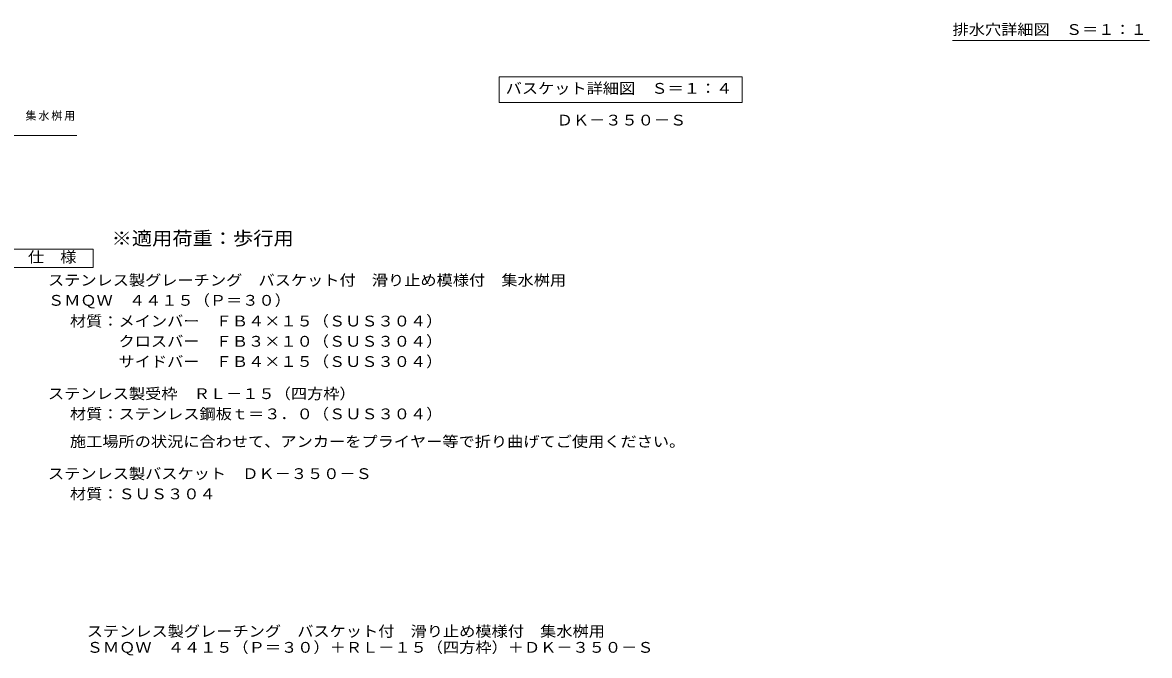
# Model space of a CAD drawing. Units: millimetres at full size, sheet at 1:4, with parts at other scales. Extents: x -837 to 1009, y -780 to 790.
# Drawn here: x -216 to 1009, y -780 to -92 of the extents above; entities that cross this region are included whole.
import ezdxf
from ezdxf.enums import TextEntityAlignment as Align

# ---------------------------------------------------------------- set-up
doc = ezdxf.new("R2010")
doc.units = ezdxf.units.MM
doc.header["$LTSCALE"] = 4
for name, color, linetype, lineweight in [('A-1_躯体', 3, 'Continuous', 9), ('A-5_文字', 7, 'Continuous', 9), ('D-4_その他', 7, 'Continuous', 9), ('D-5_文字', 7, 'Continuous', 9), ('F-5_F-5ﾚｲﾔ', 7, 'Continuous', 9), ('F-7_F-7ﾚｲﾔ', 2, 'Continuous', 9)]:
    doc.layers.add(name, color=color, linetype=linetype, lineweight=lineweight)
doc.styles.add('ＭＳ ゴシック', font='')
doc.styles.get('ＭＳ ゴシック').set_extended_font_data('MS Gothic')

msp = doc.modelspace()

# ---------------------------------------------------------------- linework, layer by layer
at = {"layer": 'A-5_文字'}
for p, q in [((302.393, -150.984), (566.793, -150.984)), ((566.793, -150.984), (566.793, -178.984))]:
    msp.add_line(p, q, dxfattribs=at)
msp.add_lwpolyline([(302.393, -150.984), (302.393, -178.984), (566.793, -178.984)], dxfattribs=at)
at = {"layer": 'D-5_文字'}
for p, q in [((-424.365, -214.909), (-156.616, -214.909)), ((-138.713, -338.337), (-138.713, -358.337))]:
    msp.add_line(p, q, dxfattribs=at)
msp.add_lwpolyline([(-138.713, -358.337), (-228.713, -358.337), (-228.713, -338.337), (-138.713, -338.337)], dxfattribs=at)
at = {"layer": 'F-7_F-7ﾚｲﾔ', "color": 7}
msp.add_line((795.311, -111.491), (1009.311, -111.491), dxfattribs=at)

# ---------------------------------------------------------------- texts
at = {"layer": 'A-1_躯体', "color": 2, "style": 'ＭＳ ゴシック', "width": 1.1}
msp.add_text('ＤＫ－３５０－Ｓ', height=11.73, dxfattribs=at).set_placement((365.061, -207.493), align=Align.BOTTOM_LEFT)
at = {"layer": 'A-5_文字', "color": 2, "style": 'ＭＳ ゴシック', "width": 1.1}
msp.add_text('バスケット詳細図\u3000Ｓ＝１：４', height=11.73, dxfattribs=at).set_placement((309.593, -172.984), align=Align.BOTTOM_LEFT)
at = {"layer": 'D-4_その他', "color": 2, "style": 'ＭＳ ゴシック', "width": 1.1}
for s, p in [('ステンレス製バスケット\u3000ＤＫ－３５０－Ｓ', (-187.877, -591.805)), ('材質：ＳＵＳ３０４', (-163.992, -613.805))]:
    msp.add_text(s, height=11.73, dxfattribs=at).set_placement(p, align=Align.BOTTOM_LEFT)
at = {"layer": 'D-5_文字', "color": 3, "style": 'ＭＳ ゴシック', "width": 1.1}
msp.add_text('※適用荷重：歩行用', height=14.66, dxfattribs=at).set_placement((-118.713, -338.337), align=Align.BOTTOM_LEFT)
at = {"layer": 'D-5_文字', "color": 2, "style": 'ＭＳ ゴシック', "width": 1.1}
for s, p in [('仕\u3000様', (-209.713, -356.337)), ('ステンレス製グレーチング\u3000バスケット付\u3000滑り止め模様付\u3000集水桝用', (-187.877, -381.506)), ('ＳＭＱＷ\u3000４４１５（Ｐ＝３０）', (-187.877, -403.42)), ('材質：メインバー\u3000ＦＢ４×１５（ＳＵＳ３０４）', (-163.992, -425.943)), ('\u3000\u3000\u3000クロスバー\u3000ＦＢ３×１０（ＳＵＳ３０４）', (-163.992, -447.943)), ('\u3000\u3000\u3000サイドバー\u3000ＦＢ４×１５（ＳＵＳ３０４）', (-163.992, -469.943)), ('ステンレス製受枠\u3000ＲＬ－１５（四方枠）', (-187.877, -504.857)), ('材質：ステンレス鋼板ｔ＝３．０（ＳＵＳ３０４）', (-163.992, -526.857)), ('施工場所の状況に合わせて、アンカーをプライヤー等で折り曲げてご使用ください。', (-163.992, -556.891))]:
    msp.add_text(s, height=11.73, dxfattribs=at).set_placement(p, align=Align.BOTTOM_LEFT)
at = {"layer": 'D-5_文字', "insert": (-422.984, -198.845), "char_height": 8.798, "attachment_point": 7, "style": 'ＭＳ ゴシック'}
msp.add_mtext('\\T1.17;バスケット付\u3000滑り止め模様付\u3000集水桝用', dxfattribs=at)
at = {"layer": 'F-5_F-5ﾚｲﾔ', "color": 2, "style": 'ＭＳ ゴシック', "width": 1.1}
for s, p in [('ステンレス製グレーチング\u3000バスケット付\u3000滑り止め模様付\u3000集水桝用', (-145.731, -763.143)), ('ＳＭＱＷ\u3000４４１５（Ｐ＝３０）＋ＲＬ－１５（四方枠）＋ＤＫ－３５０－Ｓ', (-145.731, -780.62))]:
    msp.add_text(s, height=11.73, dxfattribs=at).set_placement(p, align=Align.BOTTOM_LEFT)
at = {"layer": 'F-7_F-7ﾚｲﾔ', "style": 'ＭＳ ゴシック', "width": 1.1}
msp.add_text('排水穴詳細図\u3000Ｓ＝１：１', height=11.73, dxfattribs=at).set_placement((795.311, -109.033), align=Align.BOTTOM_LEFT)

doc.saveas('drawing.dxf')
